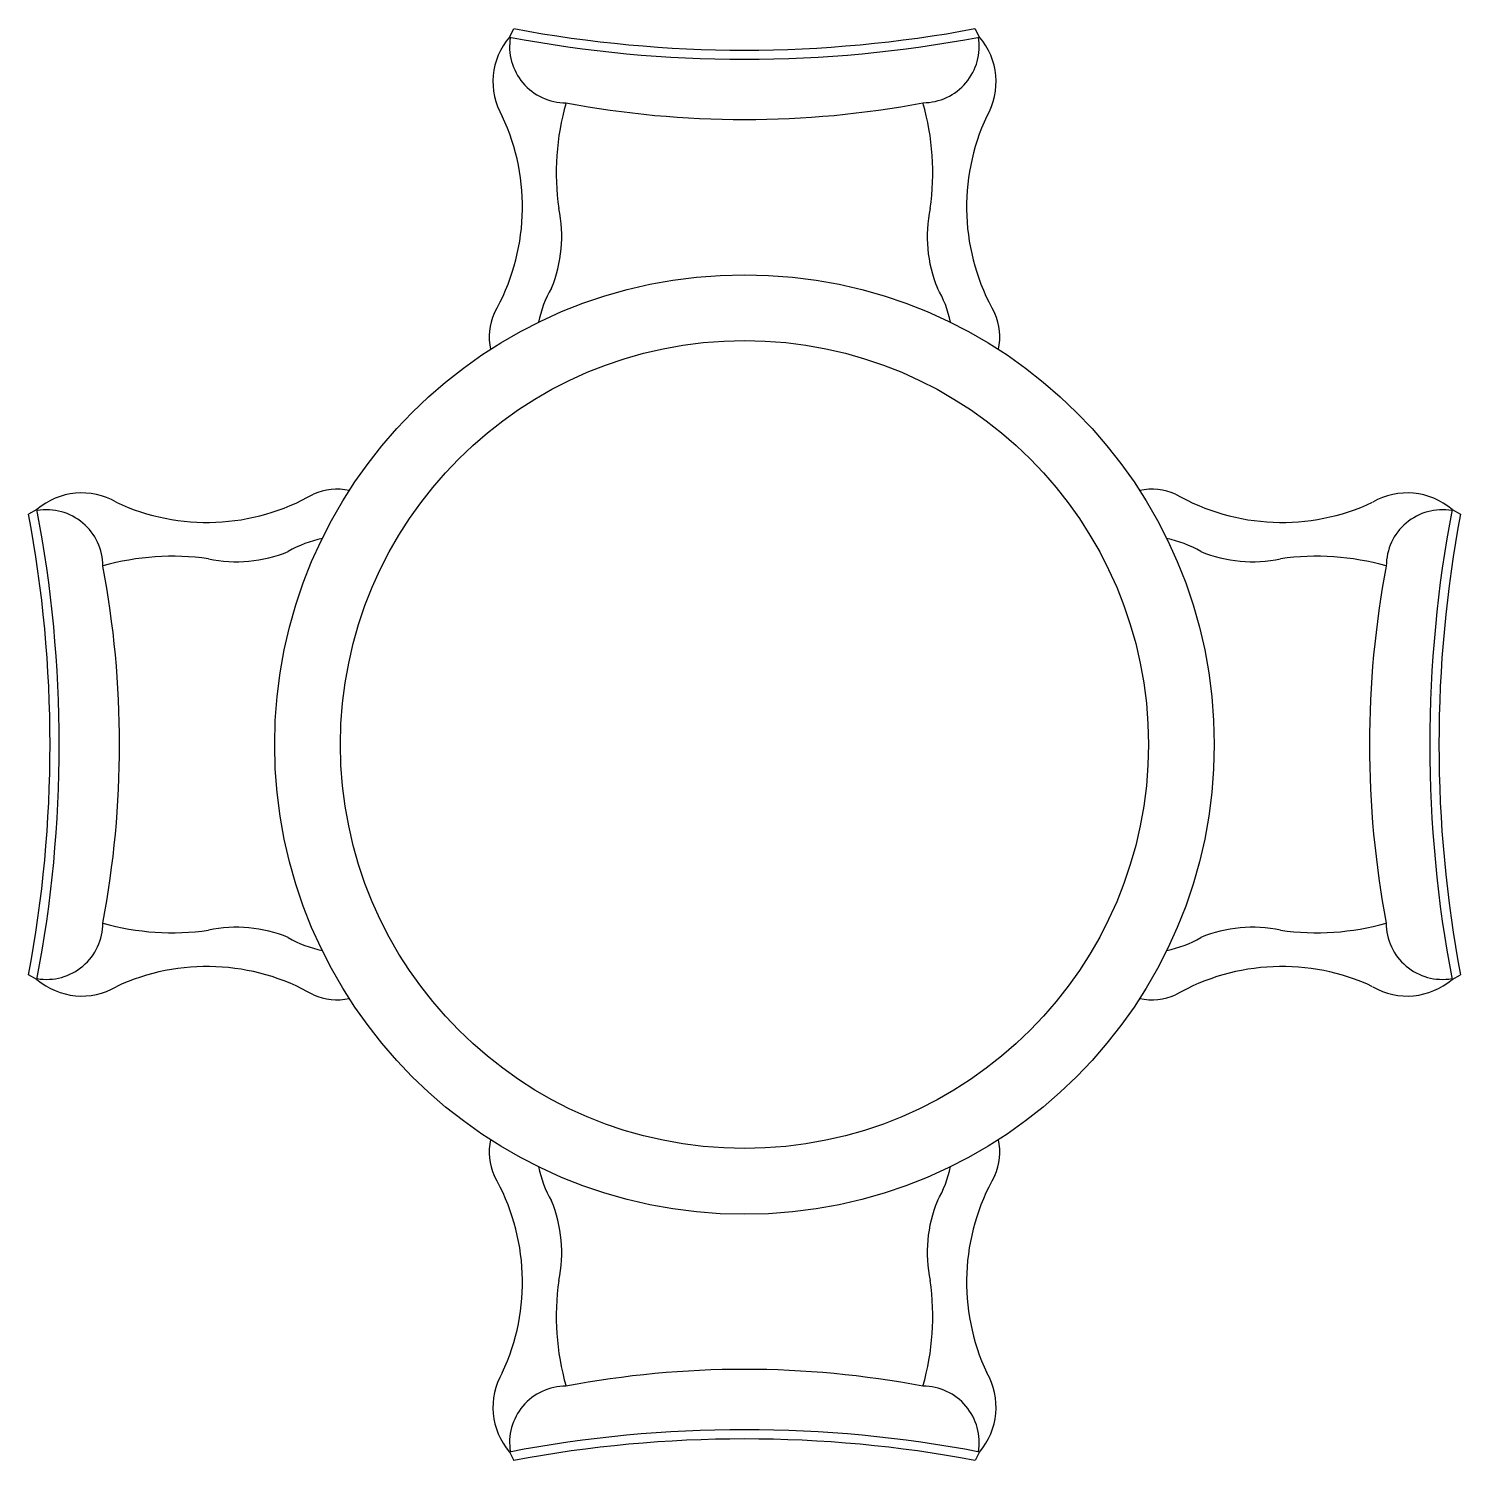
# Model space of a CAD drawing. Extents: x 160.02 to 161.54, y 5.62 to 7.14.
import ezdxf

# ---------------------------------------------------------------- set-up
doc = ezdxf.new("R2010")
doc.units = 0
doc.header["$MEASUREMENT"] = 0
doc.layers.add('MOVEIS', color=2, linetype='CONTINUOUS')

msp = doc.modelspace()

# ---------------------------------------------------------------- linework, layer by layer
at = {"layer": 'MOVEIS'}
for p, q in [((160.5315, 7.134), (160.5362, 7.1429)), ((161.0315, 7.134), (161.0269, 7.1429)), ((160.0285, 6.631), (160.0196, 6.6263)), ((161.5346, 6.631), (161.5435, 6.6263)), ((160.0285, 6.131), (160.0196, 6.1357)), ((161.5346, 6.131), (161.5435, 6.1357)), ((160.5315, 5.628), (160.5362, 5.6191)), ((161.0315, 5.628), (161.0269, 5.6191))]:
    msp.add_line(p, q, dxfattribs=at)
for radius in [0.5, 0.43]:
    msp.add_circle((160.7815, 6.381), radius, dxfattribs=at)
for centre, radius, start, end in [((160.587, 7.0863), 0.0732, 139.3024, 210.1108), ((160.7815, 8.439), 1.3287, 259.1552, 280.8448), ((160.5915, 7.124), 0.06, 170.4852, 270), ((160.7815, 8.4488), 1.3287, 259.3606, 280.6394), ((160.9715, 7.124), 0.0599, 270, 9.5132), ((160.9761, 7.0863), 0.0732, 329.8892, 40.6976), ((160.8506, 6.9898), 0.2694, 164.0315, 188.1981), ((160.7815, 8.0653), 1.0191, 259.255, 280.745), ((160.7125, 6.9898), 0.2694, 351.8019, 15.9685), ((160.3172, 6.9531), 0.228, 330.2178, 25.0456), ((161.2459, 6.9531), 0.228, 154.9544, 209.7822), ((160.4427, 6.9216), 0.1443, 337.6275, 11.9235), ((161.1203, 6.9216), 0.1443, 168.0765, 202.3725), ((160.674, 6.8086), 0.1138, 149.2944, 168.9524), ((160.889, 6.8086), 0.1138, 11.0476, 30.7056), ((160.5712, 6.815), 0.0614, 156.0847, 192.5451), ((160.9919, 6.815), 0.0614, 347.4549, 23.9153), ((160.0762, 6.5756), 0.0732, 59.8892, 130.6976), ((160.2094, 6.8454), 0.228, 244.9544, 299.7822), ((160.3476, 6.5914), 0.0614, 77.4549, 113.9153), ((161.2155, 6.5914), 0.0614, 66.0847, 102.5451), ((161.3536, 6.8454), 0.228, 240.2178, 295.0456), ((161.4869, 6.5756), 0.0732, 49.3024, 120.1108), ((158.7235, 6.381), 1.3287, 349.1552, 10.8448), ((160.0386, 6.571), 0.0599, 360, 99.5132), ((161.5245, 6.571), 0.0599, 80.4868, 180), ((162.8396, 6.381), 1.3287, 169.1552, 190.8448), ((158.7137, 6.381), 1.3287, 349.3606, 10.6394), ((162.8494, 6.381), 1.3287, 169.3606, 190.6394), ((160.354, 6.4885), 0.1138, 101.0476, 120.7056), ((161.2091, 6.4885), 0.1138, 59.2944, 78.9524), ((160.2409, 6.7198), 0.1443, 258.0765, 292.3725), ((161.3221, 6.7198), 0.1443, 247.6275, 281.9235), ((159.0973, 6.381), 1.0191, 349.255, 10.745), ((160.1727, 6.312), 0.2694, 81.8019, 105.9685), ((161.3904, 6.312), 0.2694, 74.0315, 98.1981), ((162.4658, 6.381), 1.0191, 169.255, 190.745), ((160.0386, 6.191), 0.06, 260.4852, 360), ((160.1727, 6.45), 0.2694, 254.0315, 278.1981), ((161.3904, 6.45), 0.2694, 261.8019, 285.9685), ((161.5245, 6.191), 0.06, 180, 279.5148), ((160.2409, 6.0422), 0.1443, 67.6275, 101.9235), ((160.354, 6.2735), 0.1138, 239.2944, 258.9524), ((161.2091, 6.2735), 0.1138, 281.0476, 300.7056), ((161.3221, 6.0422), 0.1443, 78.0765, 112.3725), ((160.2094, 5.9167), 0.228, 60.2178, 115.0456), ((161.3536, 5.9167), 0.228, 64.9544, 119.7822), ((160.0762, 6.1865), 0.0732, 229.3024, 300.1108), ((161.4869, 6.1865), 0.0732, 239.8892, 310.6976), ((160.3476, 6.1706), 0.0614, 246.0847, 282.5451), ((161.2155, 6.1706), 0.0614, 257.4549, 293.9153), ((160.5712, 5.947), 0.0614, 167.4549, 203.9153), ((160.9919, 5.947), 0.0614, 336.0847, 12.5451), ((160.674, 5.9535), 0.1138, 191.0476, 210.7056), ((160.889, 5.9535), 0.1138, 329.2944, 348.9524), ((160.3172, 5.8089), 0.228, 334.9544, 29.7822), ((161.2459, 5.8089), 0.228, 150.2178, 205.0456), ((160.4427, 5.8404), 0.1443, 348.0765, 22.3725), ((161.1203, 5.8404), 0.1443, 157.6275, 191.9235), ((160.8506, 5.7722), 0.2694, 171.8019, 195.9685), ((160.7125, 5.7722), 0.2694, 344.0315, 8.1981), ((160.7815, 4.6968), 1.0191, 79.255, 100.745), ((160.587, 5.6757), 0.0732, 149.8892, 220.6976), ((160.9761, 5.6757), 0.0732, 319.3024, 30.1108), ((160.5915, 5.6381), 0.06, 90, 189.5148), ((160.9715, 5.6381), 0.0599, 350.4868, 90), ((160.7815, 4.323), 1.3287, 79.1552, 100.8448), ((160.7815, 4.3132), 1.3287, 79.3606, 100.6394)]:
    msp.add_arc(centre, radius, start, end, dxfattribs=at)

doc.saveas('drawing.dxf')
